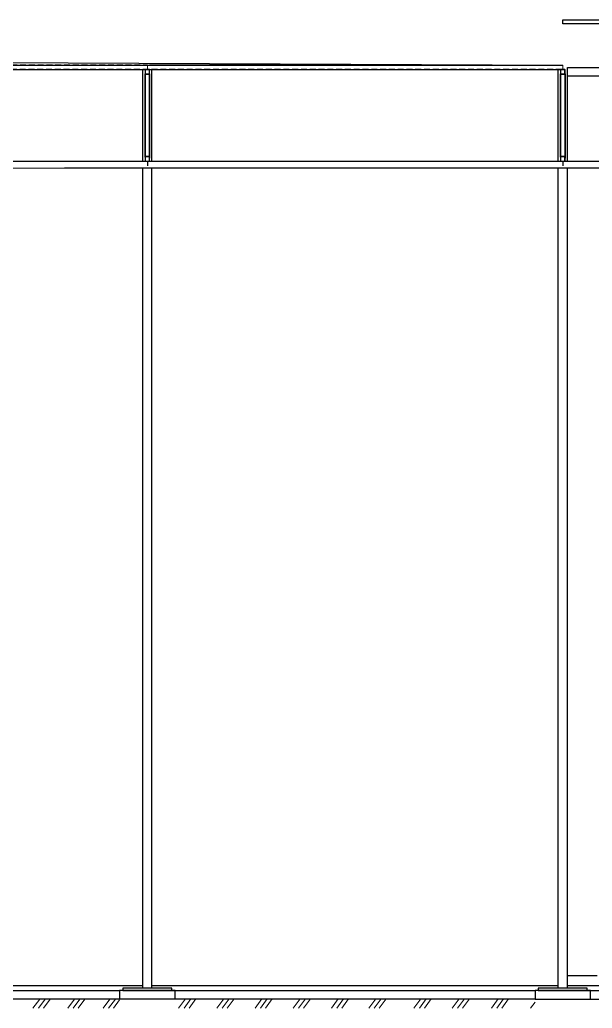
# Model space of a CAD drawing. Header units: millimetres. Extents: x -345369 to 252202, y 74562 to 424723.
# Drawn here: x -146900 to -143799, y 287822 to 293177 of the extents above; entities that cross this region are included whole.
import ezdxf

# ---------------------------------------------------------------- set-up
doc = ezdxf.new("R2010")
doc.units = ezdxf.units.MM
doc.linetypes.add('HIDDEN2', pattern=[4.7625, 3.175, -1.5875])
for name, color, linetype, lineweight in [('kolonni', 150, 'Continuous', 35), ('S Stora', 5, 'Continuous', 30), ('стена 0.2', 40, 'Continuous', 30)]:
    doc.layers.add(name, color=color, linetype=linetype, lineweight=lineweight)
doc.layers.add('PAMA', color=7, linetype='Continuous')
doc.layers.add('РАЗМЕРЫ', color=7, linetype='Continuous')

# ---------------------------------------------------------------- blocks, each defined once
blk = doc.blocks.new('54212')
at = {"layer": 'kolonni', "lineweight": 30, "ltscale": 10}
for p, q in [((-100, 45), (-100, -45)), ((-5, 50), (-95, 50)), ((0, -45), (0, 45)), ((-95, -50), (-5, -50))]:
    blk.add_line(p, q, dxfattribs=at)
for points in [[(-95, 40), (-95, -40)], [(-10, 45), (-90, 45)], [(-5, -40), (-5, 40)], [(-90, -45), (-10, -45)]]:
    blk.add_lwpolyline(points, dxfattribs=at)
for centre, start, end in [((-95, 45), 89.3615, 180.6385), ((-90, 40), 89.3615, 180.6385), ((-10, 40), 359.3615, 90.6385), ((-5, 45), 359.3615, 90.6385), ((-95, -45), 179.3615, 270.6385), ((-90, -40), 179.3615, 270.6385), ((-10, -40), 269.3615, 0.6385), ((-5, -45), 269.3615, 0.6385)]:
    blk.add_arc(centre, 5, start, end, dxfattribs=at)

msp = doc.modelspace()

# ---------------------------------------------------------------- linework, layer by layer
at = {"lineweight": 20}
for p, q in [((-146209.199457, 292907.82031), (-146209.199457, 292931.57031)), ((-143959.199457, 292907.82031), (-143959.199457, 292931.57031))]:
    msp.add_line(p, q, dxfattribs=at)
at = {"lineweight": 35}
for p, q in [((-146221.699457, 292432.289131), (-146221.699457, 292884.056381)), ((-146196.699457, 292428.443154), (-146196.699457, 292884.08424)), ((-143971.699457, 292432.289131), (-143971.699457, 292884.056381)), ((-143946.699457, 292428.443154), (-143946.699457, 292884.08424))]:
    msp.add_line(p, q, dxfattribs=at)
for p in [(-143771.859815, 287997.463219), (-143934.199457, 287954.669854)]:
    msp.add_line(p, (-143934.199457, 287997.463219))
at = {"lineweight": 30}
for p, q in [((-146234.199457, 287943.096319), (-148434.199457, 287943.096319)), ((-143984.199457, 287943.096319), (-146184.199457, 287943.096319)), ((-141734.199457, 287943.096319), (-143934.199457, 287943.096319)), ((-148359.199457, 287918.096319), (-146359.199457, 287918.096319)), ((-148309.199457, 287871.797892), (-146059.199457, 287872.800559)), ((-146109.199457, 287918.096319), (-144109.199457, 287918.096319)), ((-146059.199457, 287872.800559), (-144109.199457, 287872.800559)), ((-144109.199457, 287871.797892), (-141559.199457, 287871.797892)), ((-143859.199457, 287918.096319), (-142559.199457, 287918.096319)), ((-143859.199457, 287918.096319), (-141859.199457, 287918.096319))]:
    msp.add_line(p, q, dxfattribs=at)
at = {"lineweight": 25}
for points in [[(-143959.195702, 293177.479301), (-141709.199457, 293177.479301), (-141709.199457, 293154.979301), (-143959.195702, 293154.979301)], [(-159709.511957, 292411.782065), (-137184.199457, 292410.831726), (-137184.199457, 292371.875437), (-159709.511957, 292372.643027)]]:
    msp.add_lwpolyline(points, close=True, dxfattribs=at)
at = {"linetype": 'ByBlock', "lineweight": 25, "ltscale": 10}
msp.add_lwpolyline([(-143934.199457, 292919.393846), (-141734.199457, 292919.393846), (-141734.199457, 292872.404252), (-143934.199457, 292872.404252)], close=True, dxfattribs=at)
at = {"lineweight": 25}
msp.add_lwpolyline([(-146657.660751, 292411.782065), (-137159.199457, 292411.782065), (-137159.199457, 292372.643028), (-146657.660751, 292372.643028)], dxfattribs=at)
at = {"lineweight": 30}
for points in [[(-146059.199457, 287872.800559), (-146059.199457, 287918.096319), (-146359.199457, 287918.096319), (-146359.199457, 287872.66687)], [(-146109.199457, 287918.096319), (-146309.199457, 287918.096319)], [(-143809.199457, 287871.797892), (-143809.199457, 287918.096319), (-144109.199457, 287918.096319), (-144109.199457, 287871.797892)], [(-143859.199457, 287918.096319), (-144059.199457, 287918.096319)], [(-143859.199457, 287918.096319), (-144059.199457, 287918.096319)]]:
    msp.add_lwpolyline(points, dxfattribs=at)
at = {"layer": 'kolonni', "lineweight": 30, "ltscale": 10}
for p, q in [((-146234.199457, 292410.831726), (-146234.199457, 292907.82031)), ((-146184.199457, 292410.831726), (-146184.199457, 292907.82031)), ((-143984.199457, 292410.831726), (-143984.199457, 292907.82031)), ((-143934.199457, 292410.831726), (-143934.199457, 292907.82031)), ((-146234.199457, 292410.831726), (-146184.199457, 292410.831726)), ((-146234.199457, 287930.596319), (-146234.199457, 292371.692689)), ((-146234.199457, 287930.596319), (-146234.199457, 292371.692689)), ((-146184.199457, 287930.596319), (-146184.199457, 292371.692689)), ((-146184.199457, 287930.596319), (-146184.199457, 292371.692689)), ((-143984.199457, 292410.831726), (-143934.199457, 292410.831726)), ((-143984.199457, 292410.831726), (-143934.199457, 292410.831726)), ((-143984.199457, 287930.596319), (-143984.199457, 292371.692689)), ((-143984.199457, 287930.596319), (-143984.199457, 292371.692689)), ((-143984.199457, 287930.596319), (-143984.199457, 292371.692689)), ((-143934.199457, 287930.596319), (-143934.199457, 292371.692689)), ((-143934.199457, 287930.596319), (-143934.199457, 292371.692689)), ((-143934.199457, 287930.596319), (-143934.199457, 292371.692689))]:
    msp.add_line(p, q, dxfattribs=at)
at = {"layer": 'PAMA', "linetype": 'HIDDEN2', "ltscale": 10}
for p, q in [((-159759.511957, 292910.020649), (-143959.199457, 292910.020649)), ((-159709.511957, 292932.520649), (-146208.886957, 292932.520649))]:
    msp.add_line(p, q, dxfattribs=at)
at = {"layer": 'PAMA', "ltscale": 10}
for p, q in [((-159697.011957, 292908.770649), (-143959.199457, 292908.770649)), ((-148446.699457, 292907.82031), (-143959.199457, 292907.82031)), ((-146196.699457, 292932.82031), (-144721.699457, 292932.82031)), ((-146196.699457, 292907.82031), (-143959.199457, 292907.82031)), ((-146221.699457, 292472.081726), (-146221.699457, 292699.831726)), ((-146196.699457, 292472.081726), (-146196.699457, 292699.831726)), ((-143971.699457, 292472.081726), (-143971.699457, 292699.831726)), ((-143971.699457, 292472.081726), (-143971.699457, 292699.831726)), ((-143946.699457, 292472.081726), (-143946.699457, 292699.831726)), ((-143946.699457, 292472.081726), (-143946.699457, 292699.831726)), ((-146209.199457, 292410.831726), (-146209.199457, 292385.831726)), ((-143959.199457, 292410.831726), (-143959.199457, 292385.831726))]:
    msp.add_line(p, q, dxfattribs=at)
at = {"layer": 'S Stora', "ltscale": 2}
for points in [[(-146076.699457, 287930.596319), (-146341.699457, 287930.596319), (-146341.699457, 287918.096319), (-146076.699457, 287918.096319)], [(-143826.699457, 287930.596319), (-144091.699457, 287930.596319), (-144091.699457, 287918.096319), (-143826.699457, 287918.096319)]]:
    msp.add_lwpolyline(points, close=True, dxfattribs=at)
at = {"layer": 'РАЗМЕРЫ', "lineweight": 13}
for p, q in [((-146828.810331, 287821.797892), (-146791.310331, 287871.797892)), ((-146799.718006, 287821.797892), (-146762.218006, 287871.797892)), ((-146772.627447, 287821.797892), (-146735.127447, 287871.797892)), ((-146640.665767, 287821.797892), (-146603.165767, 287871.797892)), ((-146611.573442, 287821.797892), (-146574.073442, 287871.797892)), ((-146584.482883, 287821.797892), (-146546.982883, 287871.797892)), ((-146449.036545, 287821.797892), (-146411.536545, 287871.797892)), ((-146419.94422, 287821.797892), (-146382.44422, 287871.797892)), ((-146039.581259, 287822.800559), (-146002.081259, 287872.800559)), ((-146010.488934, 287822.800559), (-145972.988934, 287872.800559)), ((-145983.398374, 287822.800559), (-145945.898374, 287872.800559)), ((-145832.825068, 287822.800559), (-145795.325068, 287872.800559)), ((-145803.732743, 287822.800559), (-145766.232743, 287872.800559)), ((-145776.642183, 287822.800559), (-145739.142183, 287872.800559)), ((-145626.068877, 287822.800559), (-145588.568877, 287872.800559)), ((-145596.976552, 287822.800559), (-145559.476552, 287872.800559)), ((-145569.885992, 287822.800559), (-145532.385992, 287872.800559)), ((-145419.312686, 287822.800559), (-145381.812686, 287872.800559)), ((-145390.220361, 287822.800559), (-145352.720361, 287872.800559)), ((-145363.129802, 287822.800559), (-145325.629802, 287872.800559)), ((-145212.556495, 287822.800559), (-145175.056495, 287872.800559)), ((-145183.46417, 287822.800559), (-145145.96417, 287872.800559)), ((-145156.373611, 287822.800559), (-145118.873611, 287872.800559)), ((-145009.093705, 287822.800559), (-144971.593705, 287872.800559)), ((-144980.00138, 287822.800559), (-144942.50138, 287872.800559)), ((-144952.910821, 287822.800559), (-144915.410821, 287872.800559)), ((-144764.917879, 287822.800559), (-144727.417879, 287872.800559)), ((-144735.825553, 287822.800559), (-144698.325553, 287872.800559)), ((-144708.734994, 287822.800559), (-144671.234994, 287872.800559)), ((-144558.161688, 287822.800559), (-144520.661688, 287872.800559)), ((-144529.069363, 287822.800559), (-144491.569363, 287872.800559)), ((-144501.978803, 287822.800559), (-144464.478803, 287872.800559)), ((-144345.699224, 287822.800559), (-144308.199224, 287872.800559)), ((-144316.606899, 287822.800559), (-144279.106899, 287872.800559)), ((-144289.516339, 287822.800559), (-144252.016339, 287872.800559)), ((-146392.85366, 287821.797892), (-146359.199457, 287866.670162)), ((-144133.23676, 287821.797892), (-144109.199457, 287853.847629))]:
    msp.add_line(p, q, dxfattribs=at)
at = {"layer": 'стена 0.2', "color": 30, "ltscale": 10}
for p in [(-159759.511957, 293001.261796), (-159759.511957, 292933.770649)]:
    msp.add_line(p, (-143959.199457, 292931.57031), dxfattribs=at)

# ---------------------------------------------------------------- block references
at = {"layer": 'PAMA', "lineweight": 35, "xscale": 0.25, "yscale": 0.25, "zscale": 0.25}
for p in [(-146196.699457, 292895.32031), (-143946.699457, 292895.32031), (-146196.699457, 292423.331726), (-143946.699457, 292423.331726)]:
    msp.add_blockref('54212', p, dxfattribs=at)

doc.saveas('drawing.dxf')
